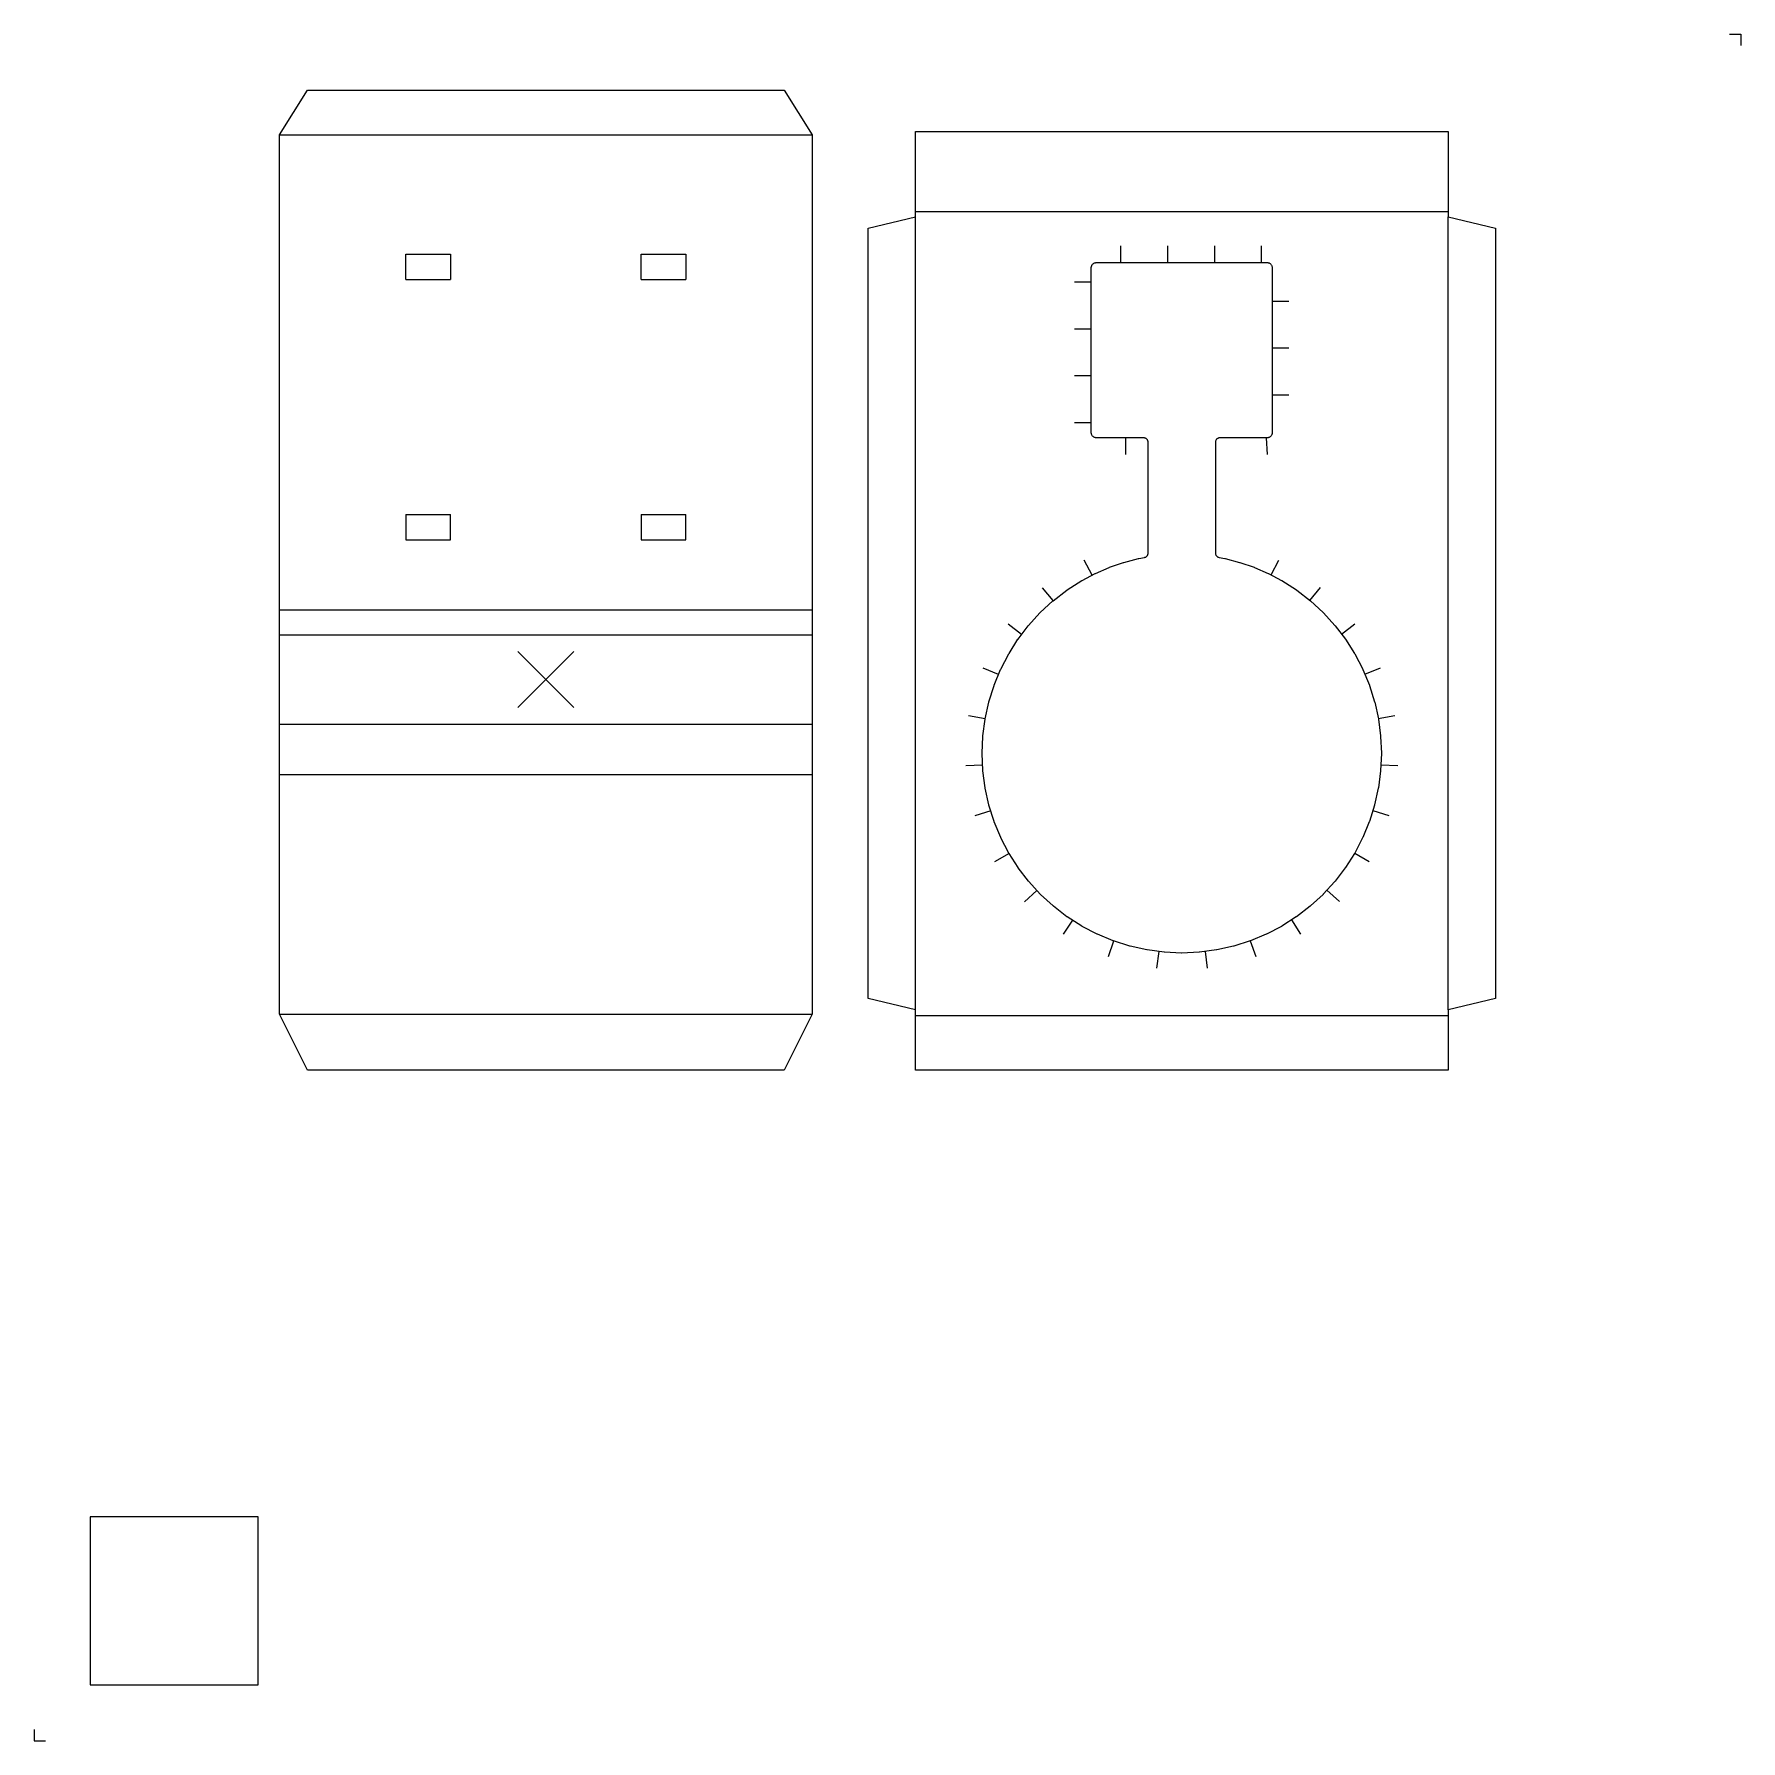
# Model space of a CAD drawing. Extents: x 0 to 305, y 0 to 305.
import ezdxf

# ---------------------------------------------------------------- set-up
doc = ezdxf.new("R2010")
doc.units = 0
for name, color, linetype in [('KONTROLLE_30MM', 7, 'Continuous'), ('RILLEN_BERG', 5, 'Continuous'), ('RILLEN_TAL', 3, 'Continuous'), ('SCHNEIDEN', 1, 'Continuous'), ('SEITENECKEN', 7, 'Continuous')]:
    doc.layers.add(name, color=color, linetype=linetype)

msp = doc.modelspace()

# ---------------------------------------------------------------- linework, layer by layer
at = {"layer": 'KONTROLLE_30MM', "color": 7}
msp.add_lwpolyline([(40, 10), (40, 40), (10, 40), (10, 10)], close=True, dxfattribs=at)
at = {"layer": 'RILLEN_BERG', "color": 5}
for points in [[(43.83, 286.8), (138.92, 286.8)], [(157.4, 273.15), (252.5, 273.15)], [(43.83, 202), (138.92, 202)], [(43.83, 172.6), (138.92, 172.6)], [(43.83, 129.8), (138.92, 129.8)], [(157.4, 129.55), (252.5, 129.55)]]:
    msp.add_lwpolyline(points, dxfattribs=at)
at = {"layer": 'RILLEN_TAL', "color": 3}
for points in [[(157.4, 130.55), (157.4, 272.15)], [(252.5, 130.55), (252.5, 272.15)], [(66.38, 261), (74.38, 261)], [(108.38, 261), (116.38, 261)], [(66.38, 219), (74.38, 219)], [(108.38, 219), (116.38, 219)], [(43.83, 197.55), (138.92, 197.55)], [(43.83, 181.55), (138.92, 181.55)]]:
    msp.add_lwpolyline(points, dxfattribs=at)
at = {"layer": 'SCHNEIDEN', "color": 1}
for points in [[(138.92, 129.8), (138.92, 129.8), (138.92, 129.8), (133.92, 119.8), (133.92, 119.8), (133.92, 119.8), (48.82, 119.8), (48.82, 119.8), (48.82, 119.8), (43.83, 129.8), (43.83, 129.8), (43.83, 129.8), (43.83, 129.8), (43.83, 129.8), (43.83, 286.8), (48.82, 294.8), (133.92, 294.8), (138.92, 286.8), (138.92, 129.8), (138.92, 129.8)], [(157.4, 272.15), (157.4, 272.15), (157.4, 272.15), (157.4, 272.15), (157.4, 272.15), (157.4, 272.15), (157.4, 272.15), (157.4, 272.15), (157.4, 272.15), (157.4, 272.15), (157.4, 272.15), (157.4, 272.15), (157.4, 272.15), (157.4, 272.15), (157.4, 272.15), (157.4, 287.4), (157.4, 287.4), (157.4, 287.4), (252.5, 287.4), (252.5, 287.4), (252.5, 287.4), (252.5, 272.15), (252.5, 272.15), (252.5, 272.15), (252.5, 272.15), (252.5, 272.15), (252.5, 272.15), (252.5, 272.15), (252.5, 272.15), (252.5, 272.15), (252.5, 272.15), (252.5, 272.15), (252.5, 272.15), (252.5, 272.15), (252.5, 272.15), (252.5, 272.15), (260.97, 270.15), (260.97, 270.15), (260.97, 270.15), (260.97, 132.55), (260.97, 132.55), (260.97, 132.55), (252.5, 130.55), (252.5, 130.55), (252.5, 130.55), (252.5, 130.55), (252.5, 130.55), (252.5, 130.55), (252.5, 130.55), (252.5, 130.55), (252.5, 130.55), (252.5, 130.55), (252.5, 130.55), (252.5, 130.55), (252.5, 130.55), (252.5, 130.55), (252.5, 130.55), (252.5, 119.8), (157.4, 119.8), (157.4, 130.55), (157.4, 130.55), (157.4, 130.55), (157.4, 130.55), (157.4, 130.55), (157.4, 130.55), (157.4, 130.55), (157.4, 130.55), (157.4, 130.55), (157.4, 130.55), (157.4, 130.55), (157.4, 130.55), (157.4, 130.55), (157.4, 130.55), (157.4, 130.55), (148.93, 132.55), (148.93, 132.55), (148.93, 132.55), (148.93, 270.15), (148.93, 270.15), (148.93, 270.15)], [(201.86, 140.84), (201.79, 140.84), (198.76, 141.24), (198.69, 141.26), (195.71, 141.92), (195.65, 141.94), (192.75, 142.85), (192.68, 142.88), (189.89, 144.04), (189.83, 144.07), (187.16, 145.46), (187.1, 145.5), (184.5, 147.15), (184.44, 147.19), (182.02, 149.06), (181.96, 149.1), (179.72, 151.17), (179.67, 151.22), (177.63, 153.45), (177.58, 153.51), (175.75, 155.9), (175.71, 155.96), (174.1, 158.5), (174.06, 158.56), (172.65, 161.26), (172.62, 161.33), (171.46, 164.14), (171.44, 164.2), (170.52, 167.1), (170.5, 167.17), (169.85, 170.13), (169.84, 170.2), (169.44, 173.21), (169.43, 173.28), (169.3, 176.32), (169.3, 176.38), (169.43, 179.39), (169.44, 179.46), (169.83, 182.46), (169.84, 182.52), (170.49, 185.48), (170.51, 185.55), (171.42, 188.45), (171.44, 188.52), (172.61, 191.35), (172.64, 191.41), (174.06, 194.14), (174.1, 194.2), (175.69, 196.72), (175.73, 196.77), (177.55, 199.16), (177.6, 199.21), (179.63, 201.45), (179.68, 201.5), (181.93, 203.57), (181.98, 203.61), (184.42, 205.49), (184.48, 205.53), (187.1, 207.21), (187.16, 207.24), (189.48, 208.47), (189.54, 208.5), (191.97, 209.55), (192.03, 209.58), (194.55, 210.45), (194.61, 210.47), (197.21, 211.15), (197.27, 211.16), (198.27, 211.34), (198.37, 211.37), (198.44, 211.39), (198.52, 211.42), (198.59, 211.46), (198.65, 211.51), (198.71, 211.56), (198.76, 211.62), (198.81, 211.69), (198.85, 211.75), (198.89, 211.82), (198.91, 211.9), (198.93, 211.98), (198.95, 212.05), (198.95, 212.15), (198.95, 231.88), (198.95, 231.98), (198.93, 232.06), (198.91, 232.13), (198.89, 232.21), (198.85, 232.28), (198.81, 232.34), (198.77, 232.41), (198.72, 232.47), (198.66, 232.52), (198.59, 232.56), (198.53, 232.61), (198.46, 232.64), (198.38, 232.66), (198.31, 232.68), (198.23, 232.7), (198.13, 232.7), (189.73, 232.7), (189.69, 232.7), (189.64, 232.7), (189.55, 232.71), (189.54, 232.72), (189.46, 232.74), (189.45, 232.74), (189.36, 232.77), (189.35, 232.77), (189.27, 232.81), (189.26, 232.82), (189.18, 232.87), (189.18, 232.87), (189.11, 232.93), (189.1, 232.93), (189.03, 233), (189.03, 233.01), (188.97, 233.08), (188.96, 233.09), (188.92, 233.16), (188.91, 233.17), (188.87, 233.25), (188.87, 233.26), (188.84, 233.35), (188.84, 233.36), (188.82, 233.44), (188.81, 233.46), (188.8, 233.54), (188.8, 233.59), (188.8, 233.63), (188.8, 263.07), (188.8, 263.11), (188.8, 263.16), (188.81, 263.25), (188.82, 263.26), (188.84, 263.34), (188.84, 263.35), (188.87, 263.44), (188.87, 263.45), (188.91, 263.53), (188.92, 263.54), (188.96, 263.62), (188.97, 263.62), (189.03, 263.69), (189.03, 263.7), (189.1, 263.77), (189.11, 263.77), (189.18, 263.83), (189.19, 263.84), (189.26, 263.88), (189.27, 263.89), (189.35, 263.93), (189.36, 263.93), (189.45, 263.96), (189.46, 263.96), (189.54, 263.98), (189.56, 263.99), (189.64, 264), (189.69, 264), (189.73, 264), (220.17, 264), (220.21, 264), (220.26, 264), (220.35, 263.99), (220.36, 263.98), (220.44, 263.96), (220.45, 263.96), (220.54, 263.93), (220.55, 263.93), (220.63, 263.89), (220.64, 263.88), (220.72, 263.84), (220.72, 263.83), (220.79, 263.77), (220.8, 263.77), (220.87, 263.7), (220.87, 263.69), (220.93, 263.62), (220.94, 263.61), (220.98, 263.54), (220.99, 263.53), (221.03, 263.45), (221.03, 263.44), (221.06, 263.35), (221.06, 263.34), (221.08, 263.26), (221.09, 263.24), (221.1, 263.16), (221.1, 263.11), (221.1, 263.07), (221.1, 233.63), (221.1, 233.59), (221.1, 233.54), (221.09, 233.46), (221.08, 233.44), (221.06, 233.36), (221.06, 233.35), (221.03, 233.26), (221.03, 233.25), (220.99, 233.17), (220.98, 233.16), (220.94, 233.09), (220.93, 233.08), (220.87, 233.01), (220.87, 233), (220.8, 232.93), (220.79, 232.93), (220.72, 232.87), (220.72, 232.86), (220.64, 232.82), (220.63, 232.81), (220.55, 232.77), (220.54, 232.77), (220.45, 232.74), (220.44, 232.74), (220.36, 232.72), (220.34, 232.71), (220.26, 232.7), (220.21, 232.7), (220.17, 232.7), (211.77, 232.7), (211.67, 232.7), (211.59, 232.68), (211.52, 232.66), (211.44, 232.64), (211.37, 232.61), (211.31, 232.56), (211.24, 232.52), (211.18, 232.47), (211.13, 232.41), (211.09, 232.34), (211.05, 232.28), (211.01, 232.21), (210.99, 232.13), (210.97, 232.06), (210.95, 231.98), (210.95, 231.88), (210.95, 212.15), (210.95, 212.05), (210.97, 211.98), (210.99, 211.9), (211.01, 211.82), (211.05, 211.75), (211.09, 211.69), (211.14, 211.62), (211.19, 211.56), (211.25, 211.51), (211.31, 211.46), (211.38, 211.42), (211.46, 211.39), (211.53, 211.37), (211.63, 211.34), (212.63, 211.16), (212.69, 211.15), (215.29, 210.47), (215.35, 210.45), (217.87, 209.58), (217.93, 209.55), (220.36, 208.5), (220.42, 208.47), (222.74, 207.24), (222.8, 207.21), (225.42, 205.53), (225.48, 205.49), (227.92, 203.61), (227.97, 203.57), (230.22, 201.5), (230.27, 201.45), (232.3, 199.21), (232.35, 199.16), (234.17, 196.77), (234.21, 196.72), (235.8, 194.2), (235.84, 194.14), (237.26, 191.41), (237.29, 191.35), (238.46, 188.52), (238.48, 188.45), (239.39, 185.55), (239.41, 185.48), (240.06, 182.52), (240.07, 182.46), (240.46, 179.46), (240.47, 179.39), (240.6, 176.38), (240.6, 176.32), (240.47, 173.28), (240.46, 173.21), (240.06, 170.2), (240.05, 170.13), (239.4, 167.17), (239.38, 167.1), (238.46, 164.2), (238.44, 164.14), (237.28, 161.33), (237.25, 161.26), (235.84, 158.56), (235.8, 158.5), (234.19, 155.96), (234.15, 155.9), (232.32, 153.51), (232.27, 153.45), (230.23, 151.22), (230.18, 151.17), (227.94, 149.1), (227.88, 149.06), (225.46, 147.19), (225.4, 147.15), (222.8, 145.5), (222.74, 145.46), (220.07, 144.07), (220.01, 144.04), (217.22, 142.88), (217.15, 142.85), (214.25, 141.94), (214.19, 141.92), (211.21, 141.26), (211.14, 141.24), (208.11, 140.84), (208.04, 140.84), (204.99, 140.7), (204.91, 140.7)]]:
    msp.add_lwpolyline(points, close=True, dxfattribs=at)
for points in [[(66.38, 261), (66.38, 265.5), (74.38, 265.5), (74.38, 261)], [(108.38, 261), (108.38, 265.5), (116.38, 265.5), (116.38, 261)], [(194.07, 264), (194.07, 267)], [(202.45, 264), (202.45, 267)], [(210.83, 264), (210.83, 267)], [(219.2, 264), (219.2, 267)], [(188.8, 260.51), (185.8, 260.51)], [(221.1, 257.13), (224.1, 257.13)], [(188.8, 252.13), (185.8, 252.13)], [(221.1, 248.76), (224.1, 248.76)], [(188.8, 243.76), (185.8, 243.76)], [(221.1, 240.38), (224.1, 240.38)], [(188.8, 235.38), (185.8, 235.38)], [(194.89, 232.7), (194.89, 229.7)], [(220.01, 232.7), (220.19, 229.71)], [(66.38, 219), (66.38, 214.5), (74.38, 214.5), (74.38, 219)], [(108.38, 219), (108.38, 214.5), (116.38, 214.5), (116.38, 219)], [(188.93, 208.18), (187.53, 210.83)], [(220.91, 208.21), (222.31, 210.86)], [(182.01, 203.63), (180.09, 205.94)], [(227.83, 203.68), (229.74, 205.99)], [(176.36, 197.59), (173.97, 199.41)], [(233.5, 197.65), (235.88, 199.47)], [(86.38, 184.55), (96.38, 194.55)], [(86.38, 194.55), (96.38, 184.55)], [(172.23, 190.43), (169.46, 191.57)], [(237.64, 190.49), (240.42, 191.64)], [(169.84, 182.51), (166.88, 183.03)], [(240.05, 182.57), (243, 183.11)], [(169.39, 174.24), (166.39, 174.11)], [(240.51, 174.31), (243.51, 174.18)], [(170.84, 166.1), (167.98, 165.2)], [(239.08, 166.17), (241.95, 165.27)], [(235.84, 158.56), (238.44, 157.07)], [(174.1, 158.5), (171.5, 156.99)], [(179.06, 151.88), (176.85, 149.86)], [(230.88, 151.93), (233.1, 149.91)], [(185.41, 146.57), (183.79, 144.04)], [(224.55, 146.61), (226.17, 144.08)], [(192.79, 142.84), (191.78, 140.02)], [(200.85, 140.97), (200.46, 137.99)], [(209.12, 140.98), (209.51, 138)], [(217.18, 142.86), (218.2, 140.05)]]:
    msp.add_lwpolyline(points, dxfattribs=at)
at = {"layer": 'SEITENECKEN', "color": 7}
for points in [[(302.8, 304.8), (304.8, 304.8), (304.8, 302.8)], [(0, 2), (0, 0), (2, 0)]]:
    msp.add_lwpolyline(points, dxfattribs=at)

doc.saveas('drawing.dxf')
